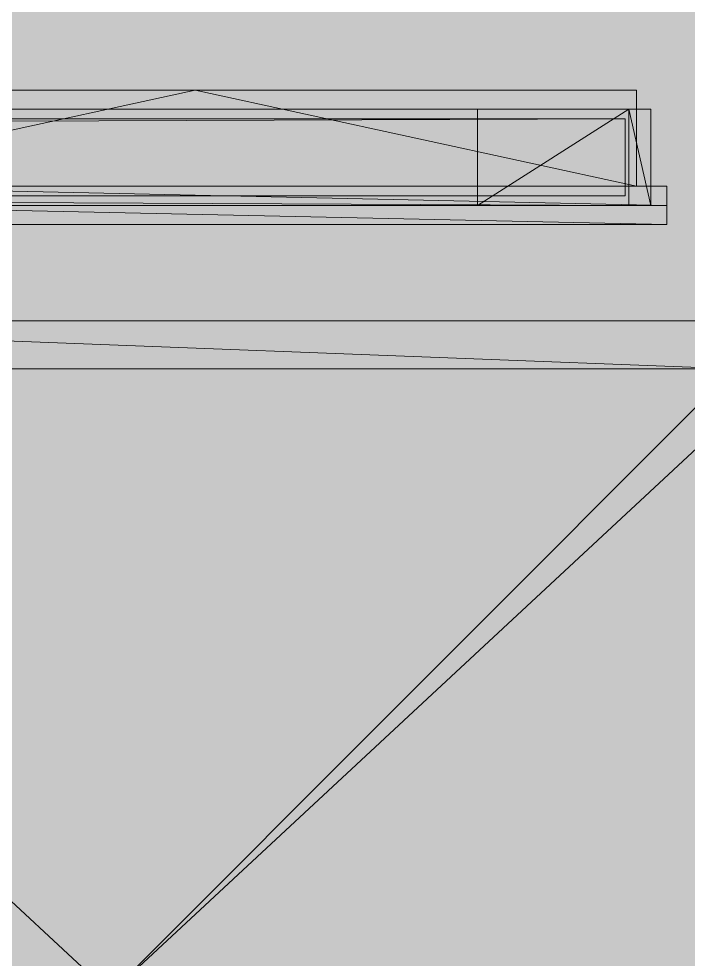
# Model space of a CAD drawing. Header units: millimetres. Extents: x 141848 to 1648660, y -821378 to -151356.
# Drawn here: x 204841 to 205008.4, y -270818.5 to -270583.6 of the extents above; entities that cross this region are included whole.
import ezdxf

# ---------------------------------------------------------------- set-up
doc = ezdxf.new("R2010")
doc.units = ezdxf.units.MM
doc.header["$MEASUREMENT"] = 0

# ---------------------------------------------------------------- blocks, each defined once
blk = doc.blocks.new('Forme_1_1')
at = {"color": 7, "linetype": 'Continuous', "lineweight": 20, "flags": 128}
for points in [[(204695.86, -270671.01), (205031.86, -270983.01)], [(204695.86, -270671.01), (205031.86, -270671.01)], [(204695.86, -270671.01), (205031.86, -270671.01)]]:
    blk.add_lwpolyline(points, dxfattribs=at)
blk = doc.blocks.new('Forme_2_1')
at = {"color": 7, "linetype": 'Continuous', "lineweight": 20, "flags": 128}
for points in [[(204695.86, -270671.01), (205031.86, -270671.01)], [(204695.86, -270983.01), (205031.86, -270671.01)]]:
    blk.add_lwpolyline(points, dxfattribs=at)
blk = doc.blocks.new('Forme_4_1')
at = {"color": 212, "linetype": 'Continuous', "lineweight": 5, "true_color": 0xcb00cc, "flags": 128}
blk.add_lwpolyline([(205019.86, -270671.01), (204843.06, -270671.01), (204707.86, -270671.01)], dxfattribs=at)
at = {"color": 7, "linetype": 'Continuous', "lineweight": 20, "flags": 128}
for points in [[(205019.86, -270671.01), (204707.86, -270671.01), (204706.3, -270671.12), (204704.75, -270671.42), (204703.27, -270671.92), (204701.86, -270672.62), (204700.56, -270673.49), (204699.37, -270674.53), (204698.34, -270675.7), (204697.47, -270677.01), (204696.77, -270678.41), (204696.27, -270679.9), (204695.97, -270681.45), (204695.86, -270683.01), (204695.97, -270972.58)], [(204707.86, -270983.01), (205019.86, -270671.01)]]:
    blk.add_lwpolyline(points, dxfattribs=at)
blk = doc.blocks.new('Forme_5_1')
at = {"color": 7, "linetype": 'Continuous', "lineweight": 20, "flags": 128}
for points in [[(205020.25, -270659.01), (204707.47, -270659.01), (204704.73, -270659.19), (204701.64, -270659.8), (204698.67, -270660.81), (204695.85, -270662.2), (204693.23, -270663.95), (204690.88, -270666.02), (204688.8, -270668.38), (204687.05, -270671), (204685.67, -270673.82), (204684.65, -270676.79), (204684.04, -270679.88), (204683.86, -270682.61), (204683.86, -270971.41)], [(204707.47, -270659.01), (205019.86, -270671.01), (205021.43, -270671.12), (205022.97, -270671.42), (205024.45, -270671.92), (205025.86, -270672.62), (205027.17, -270673.49), (205028.34, -270674.53), (205029.39, -270675.7), (205030.25, -270677.01), (205030.95, -270678.41), (205031.45, -270679.9), (205031.76, -270681.45), (205031.86, -270683.01), (205031.86, -270971.01), (205031.87, -270991.82)], [(204695.85, -270991.82), (204695.86, -270971.01), (204695.86, -270683.01), (204695.97, -270681.45), (204696.27, -270679.9), (204696.77, -270678.41), (204697.47, -270677.01), (204698.34, -270675.7), (204699.37, -270674.53), (204700.56, -270673.49), (204701.86, -270672.62), (204703.27, -270671.92), (204704.75, -270671.42), (204706.3, -270671.12), (204707.86, -270671.01), (205019.86, -270671.01)]]:
    blk.add_lwpolyline(points, dxfattribs=at)
blk = doc.blocks.new('Forme_6_1')
at = {"color": 7, "linetype": 'Continuous', "lineweight": 20, "flags": 128}
for points in [[(204774.83, -270601.41), (204754.02, -270601.41), (204733.23, -270601.41)], [(204733.23, -270625.41), (204733.23, -270601.41)], [(204735.11, -270606.21), (204733.23, -270601.41)], [(204774.83, -270601.41), (204735.11, -270606.21)], [(204754.02, -270601.41), (204735.11, -270606.21)], [(204772.93, -270606.21), (204774.83, -270601.41)], [(204774.83, -270601.41), (204885.12, -270601.41), (204995.41, -270601.41)], [(204995.41, -270625.41), (204885.12, -270601.41), (204774.83, -270625.41)], [(204774.83, -270601.41), (204774.83, -270625.41)], [(204995.41, -270601.41), (204995.41, -270625.41)], [(204735.11, -270606.21), (204733.23, -270625.41)], [(204772.93, -270606.21), (204735.11, -270606.21)], [(204735.11, -270630.21), (204735.11, -270606.21)], [(204772.93, -270606.21), (204772.93, -270630.21)], [(204774.83, -270625.41), (204772.93, -270606.21)], [(204725.67, -270635.01), (204725.67, -270630.21), (204725.67, -270625.41)], [(204725.67, -270625.41), (204733.23, -270625.41)], [(204733.23, -270625.41), (204725.67, -270630.21)], [(204735.11, -270630.21), (204733.23, -270625.41)], [(204772.93, -270626.09), (204735.11, -270630.21)], [(204774.83, -270625.41), (204772.93, -270630.21)], [(204782.39, -270625.41), (204772.93, -270630.21)], [(204774.83, -270625.41), (204782.39, -270625.41)], [(204782.39, -270625.41), (205002.99, -270625.41)], [(205002.99, -270630.21), (204782.39, -270625.41)], [(204782.39, -270625.41), (204782.39, -270630.21), (204782.39, -270635.01)], [(205002.99, -270625.41), (205002.99, -270630.21), (205002.99, -270635.01)], [(204725.67, -270630.21), (204735.11, -270630.21), (204772.93, -270630.21), (204782.39, -270630.21)], [(204735.11, -270630.21), (204725.67, -270635.01)], [(204782.39, -270630.21), (204725.67, -270635.01)], [(204782.39, -270630.21), (205002.99, -270630.21)], [(205002.99, -270635.01), (204782.39, -270630.21)], [(204782.39, -270635.01), (204725.67, -270635.01)], [(205002.99, -270635.01), (204782.39, -270635.01)]]:
    blk.add_lwpolyline(points, dxfattribs=at)
blk = doc.blocks.new('Forme_7_1')
at = {"color": 7, "linetype": 'Continuous', "lineweight": 20, "flags": 128}
for points in [[(204993.53, -270606.21), (204955.71, -270630.21)], [(204955.71, -270606.21), (204955.71, -270630.21)], [(204993.53, -270606.21), (204955.71, -270606.21)], [(204999.04, -270630.21), (204993.53, -270606.21)], [(204999.04, -270606.21), (204993.53, -270606.21)], [(204993.53, -270630.21), (204993.53, -270606.21)], [(204999.04, -270630.21), (204999.04, -270606.21)], [(204955.71, -270630.21), (204993.53, -270630.21)], [(204999.04, -270630.21), (204993.53, -270630.21)]]:
    blk.add_lwpolyline(points, dxfattribs=at)
blk = doc.blocks.new('Forme_8_1')
at = {"color": 7, "linetype": 'Continuous', "lineweight": 20, "flags": 128}
for points in [[(204466.12, -270608.61), (204992.58, -270608.61)], [(204992.58, -270608.61), (204466.12, -270610.6)], [(204992.58, -270608.61), (204992.58, -270627.81)], [(204466.12, -270627.81), (204992.58, -270627.81)]]:
    blk.add_lwpolyline(points, dxfattribs=at)
blk = doc.blocks.new('Forme_9_1')
at = {"color": 7, "linetype": 'Continuous', "lineweight": 20, "flags": 128}
for points in [[(204993.53, -270606.21), (204473.07, -270606.21)], [(204993.53, -270606.21), (204993.53, -270630.21)], [(204993.53, -270630.21), (204473.07, -270627.75)], [(204993.53, -270630.21), (204473.07, -270630.21)]]:
    blk.add_lwpolyline(points, dxfattribs=at)

msp = doc.modelspace()

# ---------------------------------------------------------------- hatches: boundary and pattern name
at = {"linetype": 'Continuous', "lineweight": 0, "true_color": 0x6f6f6f}
h = msp.add_hatch(color=8, dxfattribs=at)
h.paths.add_polyline_path([(141848.442, -295062.571), (269220.821, -293826.868), (269220.821, -270902.734), (268763.049, -270902.734), (254213.6, -271040.575), (254213.6, -163437.635), (153156.2, -163437.635), (153156.2, -271040.575), (153182.962, -271040.57), (153183.146, -272000.514, -0.4094274), (149183.681, -275935.042), (141848.442, -275935.042)])
h.paths.add_polyline_path([(158435.584, -260639.953), (155145.584, -260639.953), (155145.584, -248364.953), (155145.584, -243089.974), (155145.584, -242189.974), (158435.584, -242189.974)], flags=0)
h.paths.add_polyline_path([(161503.433, -171995.57), (161503.433, -193810.571), (161503.433, -230015.57), (161503.433, -260810.571), (196775.042, -260810.571), (196775.042, -222495.57), (186955.542, -222495.57), (186955.542, -218295.57), (196754.55, -218295.57), (196754.55, -208495.57), (196754.55, -204495.57), (193355.542, -204495.57), (193355.542, -195161.535), (195576.034, -195161.535), (195576.034, -189810.571), (217850.068, -189810.571), (217850.068, -262266.885), (245610.045, -262266.885), (245610.045, -253395.571), (245626.034, -253395.571), (246426.034, -253395.571), (247826.034, -253395.571), (247826.034, -248005.571), (247826.034, -246605.571), (245626.034, -246605.571), (245610.045, -246605.571), (245610.045, -171995.57), (212806.28, -171995.57)], flags=0)
h.paths.add_polyline_path([(162737.042, -269433.913, -0.0903187), (162858.773, -268727.623, -0.2014487), (163912.639, -267592.74, -0.1042114), (164718.006, -267415.055), (165317.979, -267409.371, -0.1040446), (166125.354, -267571.244, -0.2382555), (167284.257, -268953.318, -0.0551886), (167336.836, -269390.334), (167338.931, -269611.438), (167351.046, -270890.267), (167092.583, -271892.761, -0.2679492), (165370.083, -272909.124), (164770.11, -272914.808, -0.1937175), (163379.252, -272370.185, -0.0705688), (163028.663, -271931.262, -0.1316525), (162751.253, -270933.845)], flags=0)
h.paths.add_polyline_path([(175327.752, -275599.002, -0.4157911), (173316.986, -273599.031), (173316.986, -273452.052), (173330.488, -267377.824, -0.3805567), (175316.986, -265609.826), (175394.714, -265609.826), (175394.714, -270609.826), (190394.714, -270609.826), (190394.714, -265609.826), (195356.191, -265609.826, -0.4142136), (196856.191, -267109.826), (196856.191, -273660.699, -0.3455016), (195137.285, -275433.432)], flags=0)
h.paths.add_polyline_path([(205510.093, -271504.083, -0.1344739), (205230.948, -270484.937), (205230.948, -268984.937, -0.4142136), (207230.948, -266984.937), (207830.948, -266984.937, -0.4142136), (209830.948, -268984.937), (209830.948, -270484.937, -0.1288203), (209574.03, -271465.581, -0.2709363), (207830.948, -272484.937), (207230.948, -272484.937, -0.26498)], flags=0)
h.paths.add_polyline_path([(217862.687, -273329.325), (217869.949, -267730.336, -0.0985615), (218100.718, -266943.721), (218117.681, -266951.545, -0.258849), (219955.479, -265605.827), (219953.141, -265587.294), (220637.569, -265587.294), (220637.569, -265687.294), (220637.569, -270687.294), (250537.569, -270687.294), (250537.569, -265687.294), (252208.004, -265687.294), (254186.294, -265687.294), (254186.294, -267687.294), (254186.294, -271062.255, 0.0013458), (254186.323, -271073.021), (254197.209, -273095.233, -0.4142136), (252208.004, -275105.97), (243484.534, -275105.97, -0.005189), (243431.438, -275116.103), (235447.992, -275196.191), (220071.012, -275253.24, -0.3865533), (217873.089, -273475.385, -0.0251892)], flags=0)

# ---------------------------------------------------------------- linework, layer by layer
at = {"color": 7, "linetype": 'Continuous', "lineweight": 20, "flags": 128}
for points in [[(204774.83, -270601.41), (204885.122, -270601.41), (204995.414, -270601.41)], [(204995.414, -270625.41), (204885.122, -270601.41), (204774.83, -270625.41)], [(204995.414, -270601.41), (204995.414, -270625.41)], [(204993.53, -270606.21), (204473.069, -270606.21)], [(204993.53, -270606.21), (204955.706, -270630.21)], [(204955.706, -270606.21), (204955.706, -270630.21)], [(204993.53, -270606.21), (204955.706, -270606.21)], [(204999.038, -270630.21), (204993.53, -270606.21)], [(204999.038, -270606.21), (204993.53, -270606.21)], [(204993.53, -270630.21), (204993.53, -270606.21)], [(204993.53, -270606.21), (204993.53, -270630.21)], [(204999.038, -270630.21), (204999.038, -270606.21)], [(204466.118, -270608.61), (204992.582, -270608.61)], [(204992.582, -270608.61), (204466.118, -270610.603)], [(204992.582, -270608.61), (204992.582, -270627.81)], [(204782.39, -270625.41), (205002.986, -270625.41)], [(205002.986, -270630.21), (204782.39, -270625.41)], [(205002.986, -270625.41), (205002.986, -270630.21), (205002.986, -270635.01)], [(204466.118, -270627.81), (204992.582, -270627.81)], [(204993.53, -270630.21), (204473.069, -270627.746)], [(204993.53, -270630.21), (204473.069, -270630.21)], [(204782.39, -270630.21), (205002.986, -270630.21)], [(205002.986, -270635.01), (204782.39, -270630.21)], [(204955.706, -270630.21), (204993.53, -270630.21)], [(204999.038, -270630.21), (204993.53, -270630.21)], [(205002.986, -270635.01), (204782.39, -270635.01)], [(205020.254, -270659.01), (204707.474, -270659.01), (204704.726, -270659.19), (204701.642, -270659.802), (204698.666, -270660.81), (204695.846, -270662.202), (204693.23, -270663.954), (204690.878, -270666.018), (204688.802, -270668.382), (204687.05, -270670.998), (204685.67, -270673.818), (204684.65, -270676.794), (204684.038, -270679.878), (204683.858, -270682.614), (204683.858, -270971.406)], [(204707.474, -270659.01), (205019.858, -270671.01), (205021.43, -270671.118), (205022.966, -270671.418), (205024.454, -270671.922), (205025.858, -270672.618), (205027.166, -270673.494), (205028.342, -270674.526), (205029.386, -270675.702), (205030.25, -270677.01), (205030.946, -270678.414), (205031.45, -270679.902), (205031.762, -270681.45), (205031.858, -270683.01), (205031.858, -270971.01), (205031.87, -270991.818)], [(204695.846, -270991.818), (204695.858, -270971.01), (204695.858, -270683.01), (204695.966, -270681.45), (204696.266, -270679.902), (204696.77, -270678.414), (204697.466, -270677.01), (204698.342, -270675.702), (204699.374, -270674.526), (204700.562, -270673.494), (204701.858, -270672.618), (204703.274, -270671.922), (204704.75, -270671.418), (204706.298, -270671.118), (204707.858, -270671.01), (205019.858, -270671.01)], [(204695.858, -270671.01), (205031.858, -270983.01)], [(204695.858, -270671.01), (205031.858, -270671.01)], [(204695.858, -270671.01), (205031.858, -270671.01)], [(204695.858, -270671.01), (205031.858, -270671.01)], [(204695.858, -270983.01), (205031.858, -270671.01)], [(205019.858, -270671.01), (204707.858, -270671.01), (204706.298, -270671.118), (204704.75, -270671.418), (204703.274, -270671.922), (204701.858, -270672.618), (204700.562, -270673.494), (204699.374, -270674.526), (204698.342, -270675.702), (204697.466, -270677.01), (204696.77, -270678.414), (204696.266, -270679.902), (204695.966, -270681.45), (204695.858, -270683.01), (204695.966, -270972.582)], [(204707.858, -270983.01), (205019.858, -270671.01)]]:
    msp.add_lwpolyline(points, dxfattribs=at)
at = {"color": 212, "linetype": 'Continuous', "lineweight": 5, "true_color": 0xcb00cc, "flags": 128}
msp.add_lwpolyline([(205019.858, -270671.01), (204843.058, -270671.01), (204707.858, -270671.01)], dxfattribs=at)

# ---------------------------------------------------------------- block references
at = {"linetype": 'Continuous', "lineweight": 0}
for name in ['Forme_6_1', 'Forme_9_1', 'Forme_7_1', 'Forme_8_1', 'Forme_5_1', 'Forme_1_1', 'Forme_2_1', 'Forme_4_1']:
    msp.add_blockref(name, (0, 0), dxfattribs=at)

doc.saveas('drawing.dxf')
